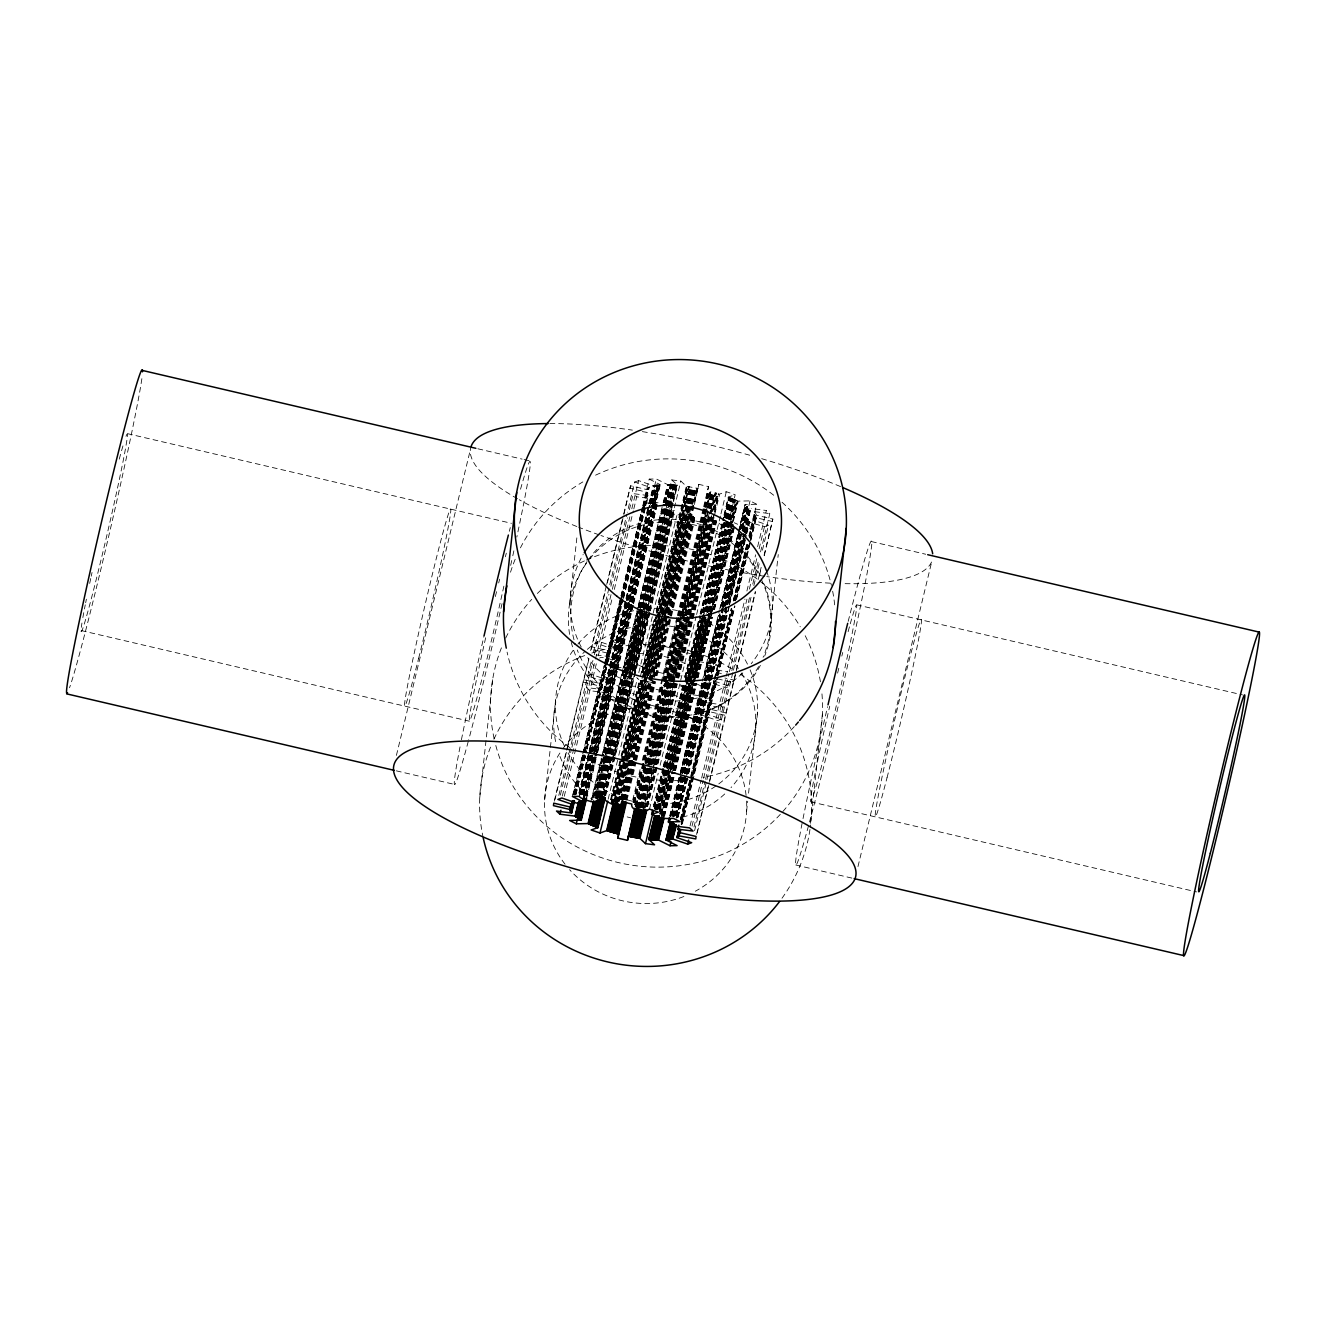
<?xml version="1.0" encoding="UTF-8"?>
<svg xmlns="http://www.w3.org/2000/svg" width="1326" height="1326" viewBox="0 0 1326 1326"><rect width="100%" height="100%" fill="white"/><g stroke="black" fill="none" stroke-linecap="round" stroke-linejoin="round"><path stroke-width="0.75" stroke-dasharray="5 3.75" d="M657.083 675.696L694.575 520.704C696.034 513.427 681.349 512.482 676.79 515.599L667.939 512.549L674.735 510.245L650.386 610.905M704.388 506.897L708.515 486.609L698.819 484.338L622.557 799.793M479.747 797.804L492.824 678.431M544.638 799.86L550.191 749.405M550.406 747.383L555.561 700.559M569.6 603.728L577.191 534.71M746.588 811.33L747.698 801.236M748.577 793.163L757.494 712.029M769.329 635.684L778.246 554.55M810.435 823.313L822.402 714.084M596.219 654.928L609.463 656.619L607.457 653.072L591.297 649.292L591.595 646.806L607.756 650.602L610.424 648.149L595.672 643.06L599.667 641.651L614.303 646.74L621.33 645.729L610.242 640.143L617.319 639.994C616.921 643.176 649.955 651.729 632.784 640.955L641.867 642.099C642.895 646.094 661.359 653.602 659.867 645.381L669.564 647.652C668.105 654.928 682.791 655.873 687.349 652.74L696.2 655.79C677.835 658.243 709.791 664.956 711.067 661.923L717.731 665.287L706.095 665.619L712.294 669.613L727.41 671.536M623.916 514.405L630.546 485.764L646.723 489.559L649.375 487.106L634.64 482.018L627.331 512.217M764.273 555.76L772.843 519.063L756.682 515.267L754.643 511.67L748.908 535.969M665.818 679.89L665.32 684.017L661.442 683.105M694.426 504.56L698.819 484.338M396.408 755.406L470.282 450.061M554.251 801.169L567.263 747.383M567.743 745.394L588.794 658.392M590.65 650.668L606.197 586.423M606.695 584.401L623.237 515.963M623.734 513.941L630.546 485.764M554.914 799.661L588.959 658.939M591.297 649.292L605.418 590.915M607.358 582.86L623.435 516.427M558.81 795.434L591.479 660.447M593.335 652.724L609.314 586.705M609.794 584.683L626.85 514.239M560.351 795.103L571.44 749.289M571.92 747.3L592.921 660.481M594.33 654.696L608.932 594.297M610.888 586.258L627.447 517.803M629.386 509.748L633.281 493.653L648.414 495.559L645.977 505.637M562.323 796.014L594.993 660.961M595.457 659.039L611.833 591.313M612.33 589.308L629.85 516.842M631.806 508.786L638.618 480.609L653.27 485.697L660.282 484.686L615.712 668.917M564.279 796.28L596.833 661.707M598.258 655.84L612.38 597.462M614.319 589.407L633.314 510.891M633.811 508.886L636.729 496.802L633.281 493.653M572.418 796.495L604.159 665.785M604.49 664.111L620.469 597.86M621.049 595.987L642.397 507.278M642.828 505.654L649.21 479.1L656.271 478.951L667.558 484.554L677.47 485.167L673.575 501.278M573.014 794.639L604.424 665.403M604.673 663.762L621.098 596.7M621.098 595.888L642.613 507.212M643.011 506.118L647.27 488.714M573.445 794.059L604.225 666.713M606.247 659.486L621.049 597.313M621.347 597.048L642.563 508.256M643.11 506.482L647.701 488.25M573.793 794.473L604.871 665.387M621.231 598.706L605.319 664.492L621.562 598.457M621.413 597.678L643.16 508.123M643.325 506.366L648.116 487.902M573.976 794.838L605.037 665.768M621.828 596.601L643.392 507.228M643.74 506.018L648.348 487.736M574.655 793.23L605.418 666M605.816 664.475L621.728 598.324M622.275 596.435L643.707 507.709M644.187 505.852L648.58 487.57M574.34 794.937L621.861 598.573M622.507 596.816L644.105 507.46M644.436 506.234L648.978 487.338M574.722 794.688L622.093 598.971M622.69 597.081L644.502 507.228M644.602 506.499L649.375 487.106M575.351 794.274L585.76 750.185M586.423 748.461L622.275 599.219M622.955 597.479L643.226 512.665M645.364 504.875L647.602 494.548L646.458 492.145L630.248 488.25M575.55 794.556L586.059 750.582M586.639 748.726L622.59 599.634M623.17 597.744L645.082 507.162M645.563 505.14L647.602 494.548M575.766 794.821L586.274 750.864M586.854 748.991L622.789 599.899M623.386 598.009L645.198 507.294M645.779 505.421L647.9 494.946M575.898 794.556L586.573 751.212M587.053 749.207L606.529 667.972M607.938 662.088L623.038 599.683M623.585 598.241L645.497 507.643M578.898 793.13L609.164 667.989M609.645 666.05L625.507 600.446M626.005 598.424L648.397 505.836M648.895 503.814L653.27 485.697M579.114 793.081L609.595 667.89M609.861 666.017L625.938 600.346M626.22 598.374L648.828 505.72M649.11 503.764L653.701 485.598M579.561 792.998L609.844 667.84M610.308 665.917L624.712 606.347M626.668 598.291L649.077 505.687M649.558 503.681L653.933 485.548M579.28 794.937L625.889 602.253M626.386 600.247L649.276 505.637M649.757 503.615L654.132 485.498M579.512 794.887L610.026 669.63M610.275 667.74L626.336 602.17M626.618 600.197L649.723 505.537M649.989 503.582L654.596 485.415M579.495 796.346L626.568 601.739M627.065 600.114L649.955 505.504M650.453 503.482L656.271 478.951M580.191 794.755L610.557 669.431M610.955 667.608L626.8 602.07M627.297 600.065L649.906 506.781M650.386 504.758L655.044 485.316M580.44 794.705L610.722 669.497M611.22 667.641L627.049 602.037M627.529 600.032L649.127 510.958M650.917 503.399L655.293 485.283M580.672 794.672L590.866 752.671M591.263 750.831L611.22 669.431M611.402 667.79L627.397 601.689M627.762 599.982L649.309 511.09M651.149 503.35L655.79 485.2M581.153 794.788L611.435 669.381M611.916 667.442L627.612 601.838M628.275 599.965L649.525 511.239M651.663 503.333L656.005 485.15M581.401 794.556L611.7 669.348M612.164 667.409L651.381 505.504M651.878 503.482L656.271 485.117M581.65 794.506L611.932 669.298M612.214 668.37L651.58 505.637M652.06 503.631L656.503 485.084M581.915 794.473L651.795 505.786M652.293 503.781L656.768 485.051M582.147 794.44L651.994 505.935M652.491 503.93L657.282 484.985M582.678 794.373L657.53 484.951M582.959 794.357L593.004 751.842M593.567 750.533L629.054 602.866M629.568 601.689L657.812 484.918M583.208 794.324L593.451 752.14M593.799 750.483L629.32 603.661M629.817 601.639L658.061 484.885M583.473 794.291L593.634 752.091M594.081 750.466L613.308 671.022M613.739 669.415L629.734 603.297M630.099 601.623L658.342 484.868M583.307 796.263L613.573 670.989M614.037 669.05L629.949 603.446L614.319 669.033M630.347 601.59L658.608 484.835M583.556 796.412L613.855 670.956M630.679 601.59L654.016 504.941M654.497 502.919L658.889 484.802M583.771 796.561L594.413 752.372M594.86 750.748L614.12 670.939M614.584 669L630.414 603.545M630.911 601.739L654.282 504.908M654.762 502.902L659.155 484.786M584.103 796.18L594.628 752.886M595.109 750.897L614.402 670.906M614.866 668.984L630.712 603.529M631.159 601.888L654.563 504.891M655.061 502.885L659.436 484.752M584.368 796.147L594.86 753.035M595.341 751.046L614.684 670.89M615.148 668.95L630.977 603.496M631.391 602.037L659.718 484.736M584.683 796.147L595.125 753.185M595.606 751.196L614.982 670.873M615.446 668.934L660.016 484.719M584.468 798.103L595.341 753.334M595.838 751.345L615.397 670.442M585.479 795.318L595.606 753.483M596.087 751.494L631.657 604.49M632.137 602.485L656.486 501.825L651.845 498.725L636.729 496.802M585.727 795.467L594.893 757.61M595.374 755.621L631.889 604.639M632.386 602.634L656.486 501.825M585.993 795.617L595.142 757.759M595.639 755.77L632.154 604.789M632.651 602.783L656.735 501.974M586.241 795.766L595.391 757.908M595.888 755.919L632.403 604.938M632.9 602.932L657 502.123M586.506 795.915L596.634 754.08M597.114 752.091L616.689 671.205M617.154 669.265L632.668 605.087M633.165 603.081L657.248 502.272M586.772 796.064L596.882 754.229M597.363 752.24L616.938 671.354M617.402 669.415L632.933 605.236M633.414 603.231L657.514 502.421M586.573 798.219L597.164 754.378M597.645 752.389L617.22 671.503M617.684 669.564L633.215 605.385M633.695 603.38L657.762 502.571M590.783 801.948L601.374 758.124M601.871 756.135L637.856 607.358M638.336 605.336L662.702 504.692M663.182 502.67L667.558 484.554M592.076 797.97L602.667 754.146M603.148 752.14L663.017 504.692M663.514 502.67L667.89 484.554M592.424 797.987L603.032 754.146M603.512 752.157L663.381 504.692M663.862 502.687L668.238 484.57M592.755 797.987L603.363 754.163M603.844 752.157L663.713 504.709M664.193 502.687L668.586 484.57M593.12 798.003L603.728 754.179M604.208 752.173L664.077 504.725M664.558 502.703L668.934 484.587M593.949 796.014L604.059 754.179M604.54 752.19L623.319 674.619M623.784 672.68L639.082 609.413M639.58 607.391L664.409 504.725M664.906 502.72L669.282 484.603M594.297 796.031L604.424 754.196M604.905 752.207L623.668 674.636M624.148 672.696L639.447 609.43M639.944 607.407L664.774 504.742M665.254 502.736L669.647 484.62M594.645 796.048L624.016 674.636M624.496 672.713L640.01 608.833M640.292 607.424L665.122 504.758M665.602 502.736L669.995 484.62M595.026 796.064L624.397 674.669M624.861 672.73L640.359 608.982M640.657 607.441L670.359 484.653M624.844 673.79L595.374 796.081L605.104 756.135M625.209 672.746L640.574 608.75M641.005 607.457L671.752 479.913L680.818 481.056L686.371 486.294L698.321 488.465M605.584 754.146L624.679 675.249M635.767 671.288L626.535 667.508L640.657 609.131M641.154 607.126L665.503 506.466M595.805 796.13L625.11 674.702M625.474 673.459L641.005 609.28M641.37 607.474L671.072 484.686M596.12 796.28L625.458 674.719M625.806 673.608L641.32 609.43M641.718 607.49L671.437 484.703M596.468 796.147L641.602 609.529L596.468 796.429M671.801 484.719L642.099 607.523L666.497 506.913M596.799 796.578L641.966 609.546M642.48 607.722L672.166 484.736M597.197 796.18L626.568 674.785M626.817 674.056L642.348 609.579M642.828 607.872L672.531 484.769M597.562 796.213L625.988 678.663L630.563 679.045L627.712 676.409L609.115 753.483M628.325 669.017L642.712 609.595M643.193 607.59L672.895 484.786M597.96 794.871L626.684 676.127M627.148 674.205L642.679 610.026M643.16 608.021L667.177 507.212M597.943 796.246L627.049 676.277M627.513 674.337L643.093 609.629M643.524 608.153L673.293 484.819M598.308 796.263L627.364 676.426M629.071 669.066L673.641 484.835M598.689 796.296L627.115 678.746M629.452 669.1L643.839 609.678M644.32 607.673L674.022 484.868M599.004 795.318L608.634 755.472M629.601 668.851L668.553 507.792L667.508 507.361M599.054 796.313L628.507 675.531M629.949 669.58L644.204 609.711M644.569 609.181L674.404 484.902M599.435 796.346L628.425 676.857M628.806 674.951L644.419 610.756M644.9 608.75L674.785 484.935M599.816 796.379L628.259 678.829M643.508 615.811L629.187 674.967L644.768 610.905M645.447 607.756L675.149 484.951M600.048 795.749L609.678 755.903M610.159 753.914L628.773 677.006M645.248 608.899L669.597 508.239L668.553 507.792M600.197 796.412L629.137 677.155M629.601 675.216L645.116 611.054M645.613 609.032L675.547 485.001M600.579 796.445L645.48 611.203M645.961 609.181L675.928 485.018M600.976 796.495L645.845 611.336M646.326 609.33L676.31 485.067M601.358 796.512L611.12 756.483M611.468 754.676L676.691 485.101M601.739 796.561L611.385 756.715L601.838 796.478M611.866 754.726L630.181 679.011M631.11 675.149L672.696 503.25M673.194 501.245L677.089 485.134M611.966 754.643L646.558 611.634M647.055 609.612L671.404 508.969L669.597 508.239M602.137 796.595L611.767 756.748M612.314 754.792L673.094 503.283M603.048 794.771L612.214 756.914M612.695 754.925L631.292 678.017M631.773 676.094L671.404 508.969M603.413 794.92L612.579 757.063M613.06 755.074L631.657 678.166M633.53 670.442L672.133 509.25M603.794 795.053L611.982 761.19M612.463 759.201L632.038 678.315M633.911 670.575L672.497 509.399M604.159 795.202L612.347 761.339M612.827 759.35L632.403 678.448M634.276 670.724L672.862 509.532M604.54 795.351L613.706 757.494M614.187 755.505L632.784 678.597M634.657 670.873L673.227 509.681M604.523 796.462L633.43 676.923M633.911 674.934L649.16 611.899M649.657 609.894L680.818 481.056M604.905 795.484L614.071 757.643M614.551 755.638L633.148 678.73M635.021 671.006L649.143 612.629M649.624 610.623L673.625 509.814M605.286 795.633L614.452 757.776M614.933 755.787L633.53 678.879M633.994 676.94L649.525 612.778M650.005 610.756L673.973 509.963M605.667 795.766L649.906 612.91M608.186 799.13L618.314 757.295M618.794 755.306L637.358 678.58M638.8 672.614L676.79 515.599M610.557 799.711L620.667 757.859M621.148 755.87L639.463 680.172L636.695 677.553M640.408 676.31L654.232 619.159M656.171 611.104L686.371 486.294M610.971 799.777L621.098 757.942M621.579 755.936L639.894 680.238L651.414 682.343M641.767 672.514L654.646 619.225M656.602 611.17L686.802 486.36M611.385 799.827L640.309 680.304M642.182 672.564L687.216 486.41M610.838 803.887L640.723 680.371M642.596 672.647L687.63 486.493M611.269 803.954L641.138 680.437M643.011 672.696L688.045 486.543M611.684 804.02L641.569 680.503M642.033 678.564L688.476 486.625M612.098 804.086L688.89 486.692M612.529 804.169L689.321 486.758M612.943 804.219L685.36 504.941M685.84 502.935L689.735 486.824M613.872 800.755L623.999 758.92M624.48 756.931L643.077 680.072M683.437 513.245L644.469 674.288L645.298 674.536L684.249 513.494M613.374 804.302L685.774 505.024M686.271 503.002L690.166 486.907M614.767 800.39L624.877 758.555M625.375 756.549L686.205 505.09M686.686 503.084L690.581 486.974M614.7 801.003L624.828 759.168M625.308 757.179L643.889 680.337M614.717 802.462L625.308 758.621M625.723 757.312L686.636 505.173M687.117 503.151L691.012 487.056M615.131 802.528L625.739 758.704M626.22 756.698L687.05 505.239M687.548 503.234L691.443 487.123M615.529 801.269L625.64 759.433M626.137 757.444L645.182 678.663M646.127 674.801L660.729 614.402M661.226 612.397L685.078 513.759M615.562 802.611L660.696 616.043M661.193 614.021L687.481 505.322M687.979 503.3L691.874 487.206M615.993 802.678L661.127 616.109M661.608 614.104L687.912 505.388M688.393 503.383L692.288 487.272M616.424 802.76L627.016 758.936M627.513 756.947L661.558 616.192M662.039 614.187L688.343 505.471M688.824 503.466L692.719 487.355M616.772 801.65L646.442 679.028M647.37 675.166L660.53 620.817M662.47 612.761L686.338 514.123M616.839 802.843L627.447 759.002M627.795 757.942L646.392 681.1M646.707 679.376L662.403 614.916M662.47 614.253L688.758 505.554M689.255 503.532L693.15 487.438M617.27 802.926L626.436 765.069M628.358 757.096L646.674 681.398M648.547 673.674L662.403 616.358M662.901 614.336L689.188 505.637M689.686 503.615L693.581 487.52M617.618 801.899L627.728 760.063M628.209 758.058L646.806 681.216M648.215 675.431L687.166 514.372M617.701 802.992L647.221 681.349M648.629 675.547L689.619 505.72M690.117 503.698L694.012 487.587M618.612 801.086L647.652 681.465M649.409 673.84L690.05 505.803M690.548 503.781L694.443 487.686M619.043 801.169L648.066 681.597M649.839 673.906L690.481 505.869M690.979 503.863L694.874 487.753M619.474 801.269L648.48 681.713M648.862 679.79L690.912 505.968M691.41 503.946L695.305 487.852M620.386 799.346L648.828 681.813L630.314 758.687M649.292 679.873L664.558 616.772M665.055 614.75L691.343 506.051M691.84 504.029L695.736 487.935M620.684 798.534L629.833 760.676M690.117 515.234L651.149 676.277L650.304 676.045L689.271 515.002M620.817 799.445L649.259 681.895M649.723 679.973L691.774 506.134M692.271 504.129L696.167 488.018M621.248 799.528L649.69 681.978L631.159 758.92M650.154 680.056L692.205 506.217M692.702 504.212L696.598 488.101M621.529 798.766L630.679 760.909M621.679 799.611L650.121 682.078M650.585 680.139L697.028 488.2M622.109 799.694L697.459 488.283M622.806 799.114L651.497 680.503M652.442 676.641L667.044 616.242M667.525 614.236L691.393 515.582M622.988 799.876L693.946 506.582M623.651 799.346L632.817 761.505M633.298 759.5L652.359 680.735M653.287 676.873L667.906 616.474M668.387 614.468L692.255 515.814M624.082 799.462L633.231 761.621M633.729 759.632L652.773 680.851M653.718 676.989L668.321 616.59M668.818 614.584L692.669 515.947M624.513 799.578L633.679 761.721M634.159 759.732L653.204 680.951M654.149 677.089L668.752 616.706M669.249 614.684L693.1 516.046M624.944 799.694L634.093 761.853M634.574 759.848L653.635 681.083M654.563 677.221L669.182 616.822M669.663 614.816L693.531 516.162M625.375 799.81L634.524 761.953M635.005 759.964L654.066 681.183M655.492 675.315L693.962 516.278M625.806 799.926L634.955 762.069M635.436 760.08L654.497 681.299M655.922 675.431L694.393 516.394M626.237 800.026L635.386 762.185M635.867 760.196L654.928 681.415M656.353 675.531L694.824 516.51M626.949 800.241L636.115 762.384M636.596 760.395L655.624 681.746M632.701 800.009L640.408 768.135M642.331 760.179L661.144 682.476M676.873 617.452L661.624 680.487C660.166 687.763 674.851 688.708 679.409 685.575L688.26 688.625C669.895 691.078 701.852 697.791 703.128 694.758L709.775 698.122L698.139 698.454L704.355 702.448L719.471 704.371L722.919 707.537L707.752 705.548L709.775 709.145L725.935 712.94L725.654 715.41L709.443 711.681L706.824 714.084L721.559 719.156L717.581 720.582L702.929 715.476L695.918 716.488L706.99 722.09L699.929 722.222C700.327 719.04 667.276 710.504 684.448 721.278L675.382 720.117C674.337 716.123 655.873 708.631 657.381 716.852L647.668 714.581C649.127 707.305 634.458 706.36 629.883 709.476L621.032 706.426C639.397 703.973 607.441 697.261 606.164 700.294L599.518 696.929L611.153 696.614L604.954 692.603L589.821 690.68L586.39 687.531L601.507 689.454L599.551 686.023L583.357 682.128L583.639 679.641L599.816 683.437L602.468 680.984L587.733 675.895L591.711 674.486L606.363 679.575L613.374 678.564L602.302 672.978L609.363 672.829L620.667 678.431L625.988 678.663M677.354 615.446L703.161 508.753M703.658 506.731L708.515 486.609M632.933 802.213L641.138 768.351M643.06 760.378L677.603 617.618M678.083 615.612L703.891 508.919M633.364 802.329L661.807 684.78M662.735 680.918L678.034 617.734M678.514 615.712L704.321 509.018M704.819 507.013L708.283 490.802M633.795 802.445L662.238 684.896M663.166 681.034L678.464 617.85M678.945 615.828L704.752 509.134M705.25 507.129L708.714 490.902M634.226 802.545L662.668 685.012M663.597 681.15L678.895 617.949M679.376 615.944L705.183 509.25M705.681 507.228L709.145 491.018M634.657 802.678L663.083 685.128M664.028 681.266L679.31 618.082M679.807 616.06L705.614 509.366M706.095 507.361L709.576 491.134M634.607 804.766L663.53 685.244M664.459 681.382L679.741 618.181M680.238 616.176L709.99 491.25M635.038 804.899L663.945 685.36M664.89 681.498L680.172 618.297M680.652 616.292L710.421 491.366M635.22 806.357L664.89 683.752M665.32 681.614L710.852 491.482M635.684 806.49L645.779 764.605M646.011 763.295L711.283 491.598M636.314 805.247L645.944 765.4M646.442 763.395L665.238 685.708M666.166 681.846L707.752 509.946M708.233 507.924L711.714 491.714M636.082 806.539L646.21 764.704M646.69 762.699L666.216 681.995M667.177 678.05L681.779 617.667M682.26 615.645L705.647 519.03L716.72 521.002L722.289 526.24L731.355 527.4M636.248 807.352L646.64 764.787M647.121 762.798L708.167 510.062M708.664 508.057L712.128 491.83M636.679 807.468L647.071 764.87M647.552 762.881L708.598 510.178M709.095 508.173L712.559 491.946M637.093 807.6L647.502 764.953M647.983 762.964L707.554 516.344M709.509 508.289L712.99 492.062M637.524 807.716L707.985 516.46M709.94 508.405L713.405 492.195M637.955 807.832L648.066 765.997M648.547 764.008L709.874 510.543M710.355 508.538L713.836 492.311M638.237 806.97L648.364 765.135M648.845 763.146L668.37 682.426M669.332 678.481L682.973 622.126M684.912 614.071L707.802 519.46M638.37 807.948L684.481 617.352M684.962 615.347L710.288 510.659M710.786 508.654L714.25 492.427M638.784 808.081L684.896 617.485M685.393 615.463L710.719 510.792M711.2 508.77L714.681 492.543M639.099 807.136L649.226 765.301M649.707 763.312L669.232 682.592M670.194 678.647L683.818 622.292M685.774 614.236L708.664 519.626M639.53 807.219L669.663 682.675M670.011 680.884L685.327 617.601M685.807 615.595L715.095 492.675M639.961 807.302L670.094 682.757M670.426 681L685.741 617.734M686.222 615.712L715.51 492.791M640.524 806.457L670.392 683.056M670.857 681.133L686.155 617.85M686.653 615.844L715.941 492.924M640.392 807.385L650.519 765.55M651 763.544L670.525 682.84M671.486 678.895L685.111 622.54M687.067 614.485L709.957 519.875M640.823 807.451L670.956 682.907M671.271 681.249L687.001 616.573M687.481 614.551L711.896 513.311M712.377 511.289L716.355 493.04M641.37 806.705L671.221 683.304M671.685 681.382L687.481 616.093M687.962 614.071L712.311 513.427M712.808 511.405L716.769 493.173M641.254 807.534L651.381 765.699M651.862 763.71L671.387 683.006M672.829 677.039L687.432 616.656M687.912 614.634L710.802 520.024M641.685 807.617L671.801 683.072M672.1 681.514L687.896 616.225M688.343 614.717L711.764 517.588M713.703 509.532L717.184 493.289M642.198 806.954L652.326 765.119M652.806 763.13L672.05 683.57M672.514 681.63L688.31 616.341M688.791 614.336L712.178 517.704M714.117 509.648L717.598 493.421M642.099 807.7L652.226 765.848M652.707 763.859L672.232 683.155M673.674 677.188L688.293 616.805M688.774 614.783L711.664 520.173M642.53 807.766L652.724 765.251M653.138 763.942L672.663 683.221M672.928 681.763L688.724 616.474M689.205 614.866L712.592 517.836M714.532 509.781L718.012 493.554M642.961 807.849L653.138 765.384M653.569 764.008L673.094 683.304M673.343 681.895L713.968 513.941M714.465 511.919L718.427 493.67M642.944 809.341L653.552 765.516M653.983 764.074L714.382 514.074M714.863 512.051L718.841 493.802M642.878 811.462L719.67 494.068L726.317 491.697L735.168 494.747L729.333 519.477M644.221 808.048L654.348 766.213M654.829 764.224L674.354 683.503M675.796 677.553L713.786 520.538M644.651 808.131L654.779 766.295M655.259 764.29L674.785 683.586M676.227 677.636L714.217 520.621M645.066 808.197L655.193 766.362M655.674 764.356L675.199 683.652M676.641 677.702L714.631 520.67M645.977 806.274L655.624 766.428M656.105 764.439L675.63 683.719M677.072 677.768L715.045 520.753M646.392 806.341L656.038 766.494M656.519 764.505L676.045 683.785M677.487 677.835L715.476 520.82M646.823 806.407L676.459 683.851M677.901 677.901L715.891 520.886M647.237 806.473L676.873 683.918M678.315 677.967L716.305 520.936M647.652 806.539L677.304 683.984M678.746 678.034L716.72 521.002M649.525 809.092L658.21 773.24M660.133 765.268L696.117 616.507M696.614 614.502L720.466 515.864M720.963 513.842L726.317 491.697M653.503 806.473L662.668 768.632M663.149 766.627L682.857 685.128M684.73 677.404L699.631 615.828M700.128 613.805L723.499 517.19M723.979 515.168L728.372 497.051L735.168 494.747M653.884 806.622L663.033 768.765M663.514 766.776L683.238 685.277M685.111 677.553L700.012 615.96M700.493 613.955L723.863 517.322M724.361 515.317L728.372 497.051M654.166 807.783L683.619 685.426M685.492 677.685L700.393 616.109M700.874 614.087L723.764 519.477M724.245 517.471L728.736 497.2M654.63 806.904L663.779 769.047M664.26 767.058L684.448 683.636M684.912 681.697L700.758 616.242M701.239 614.236L724.129 519.626M724.609 517.604L729.118 497.333M654.53 809.042L664.16 769.196M664.658 767.207L684.829 683.768M685.31 681.846L700.161 620.419M702.117 612.363L724.51 519.759M725.007 517.753L729.482 497.482M654.895 809.192L664.541 769.345M665.022 767.34L685.194 683.918M685.675 681.978L700.526 620.551M702.482 612.513L724.874 519.908M725.372 517.886L729.864 497.615M655.276 809.324L685.575 684.05M686.039 682.128L702.366 614.667M702.846 612.645L725.256 520.041M725.736 518.035L730.228 497.764M655.624 809.473L685.94 684.199M686.404 682.277L702.73 614.8M703.211 612.794L725.62 520.19M726.101 518.184L730.609 497.896M656.005 809.606L665.652 769.76L656.072 809.639M703.095 614.949L666.133 767.771L686.669 683.172L696.581 683.785L707.869 689.387L714.929 689.255L703.857 683.652L710.869 682.641L725.521 687.746L729.499 686.321L714.764 681.249L681.199 820.313M703.592 612.943L725.985 520.339M726.482 518.317L730.974 498.046M688.128 677.138L703.228 614.734M703.708 612.711L725.637 522.129M656.37 809.755L666.1 769.842M666.481 767.92L703.609 614.767M703.94 613.076L726.35 520.488M726.83 518.466L731.339 498.195M656.851 809.722L666.497 769.876M666.845 768.069L704.305 613.225M704.802 611.203L726.714 520.621M727.195 518.615L731.703 498.344M657.563 808.048L666.713 770.207M667.193 768.218L687.846 682.84M688.31 680.918L704.653 613.374M705.15 611.352L727.062 520.77M727.543 518.764L732.068 498.477M657.232 809.755L666.862 769.909M667.343 767.903L687.829 683.271M689.288 677.238L703.41 618.861M705.349 610.805L726.781 522.229M657.63 809.788L667.26 769.942M667.575 768.351L688.227 682.989M688.691 681.067L705.034 613.507M705.515 611.501L727.427 520.919M727.924 518.897L732.416 498.626M658.276 808.346L667.442 770.489M667.923 768.5L688.575 683.139M689.039 681.199L705.382 613.656M705.863 611.651L727.792 521.052M728.272 519.046L732.797 498.775M657.994 809.821L667.641 769.975M668.122 767.986L688.592 683.354M690.05 677.304L704.189 618.927M706.128 610.888L727.56 522.311M658.641 808.495L688.94 683.288M689.404 681.349L705.747 613.805M706.228 611.8L728.14 521.201M728.637 519.195L733.145 498.924M658.989 808.645L689.354 683.42M689.752 681.498L706.095 613.955M706.576 611.932L728.488 521.35M728.985 519.344L733.51 499.057M659.354 808.777L668.503 770.307M668.984 768.931L689.653 682.824M690.1 681.647L706.426 613.524M706.94 612.082L728.836 520.919M659.635 807.932L689.735 683.454M691.211 677.404L705.333 619.027M707.272 610.971L728.703 522.411M659.519 809.937L690.117 683.47M690.448 681.796L706.791 614.236M707.272 612.231L729.068 522.427M729.681 519.626L733.842 499.206M659.569 811.064L707.139 614.386M707.636 612.38L729.449 522.461M730.029 519.775L734.554 499.504M659.884 811.214L707.471 614.535M707.951 612.529L728.405 527.98M730.361 519.925L734.902 499.653M659.784 811.993L669.895 770.141M670.376 768.152L690.863 683.52M692.321 677.487L706.443 619.109M708.382 611.054L729.814 522.477M659.685 814.015L706.857 618.712M708.78 611.087L730.228 522.079M730.725 520.074L735.234 499.803M660.05 814.031L707.189 618.861M709.145 611.104L730.56 522.229M731.057 520.223L735.582 499.935M660.447 813.65L670.575 771.815M671.055 769.826L708.996 612.96L693.432 677.569M709.476 610.955L735.93 500.084M660.414 814.065L669.58 776.207M671.503 768.235L691.973 683.603M709.509 611.137L730.941 522.56M660.779 814.081L670.89 771.964M671.37 769.975L709.327 613.109M709.874 611.153L736.261 500.233M661.144 814.098L670.276 776.091M672.232 768.284L709.758 613.192M710.156 611.253L736.593 500.383M661.442 814.098L670.591 776.24L661.508 814.114M693.166 682.973L672.531 768.268L693.067 683.669M693.631 681.034L709.99 613.408M710.471 611.402L736.941 500.532M694.526 677.619L710.106 613.209M710.603 611.187L732.018 522.626M661.293 816.236L672.398 771.086M672.879 769.08L731.902 524.648M732.25 522.974L737.256 500.681M661.608 816.385L672.332 772.312M672.812 770.323L693.813 683.271M694.277 681.332L732.25 524.665M733.046 521.101L737.604 500.83M662.105 816.17L672.713 772.329M673.028 770.704L694.144 683.42M694.625 681.481L732.615 524.682M733.377 521.251L738.25 501.129L750.035 500.88L756.682 504.245L749.14 536.234M662.453 816.17L673.061 772.345M673.542 770.356L694.492 683.735M695.951 677.685L711.548 613.275M712.029 611.253L732.963 524.698M662.818 816.186L673.426 772.362M673.906 770.373L694.857 683.752M696.316 677.702L711.896 613.292M712.394 611.269L733.328 524.715M663.166 816.203L673.757 772.378M674.238 770.373L695.205 683.752M696.664 677.719L711.266 617.319M713.222 609.28L733.676 524.731M663.514 816.219L674.122 772.395M674.602 770.389L695.553 683.768M697.012 677.735L711.631 617.336M713.57 609.28L733.543 526.754M663.862 816.219L674.453 772.395M674.934 770.406L695.901 683.785M697.36 677.735L711.963 617.352M713.918 609.297L733.891 526.754M664.21 816.236L674.818 772.412M675.299 770.423L696.249 683.785M697.708 677.752L712.327 617.352M714.266 609.314L734.239 526.77M664.541 816.236L675.133 772.412M675.614 770.423L696.581 683.785M698.04 677.752L712.642 617.352M714.598 609.314L734.554 526.77M669.713 815.987L679.824 774.152M680.304 772.163L701.885 683.006M702.349 681.067L719.239 611.269M719.72 609.247L745.046 504.576L756.682 504.245M669.995 816.136L680.122 774.301M680.603 772.312L702.167 683.155M704.04 675.431L718.543 615.446M720.499 607.391L745.046 504.576M670.243 816.302L702.415 683.304M704.288 675.58L718.808 615.595M720.747 607.54L745.328 504.725M670.525 816.451L702.697 683.454M704.554 675.73L719.073 615.745M721.51 605.684L745.593 504.875M671.254 814.595L702.946 683.603M704.802 675.879L719.803 613.872M721.758 605.833L745.858 505.024M671.52 814.744L703.211 683.752M705.067 676.028L720.068 614.021M722.024 605.982L740.041 531.494M740.521 529.472L746.107 505.173M671.752 814.893L703.907 681.962M704.388 680.039L720.316 614.17M722.256 606.131L740.289 531.643M740.77 529.621L746.372 505.322M671.818 816.103L704.172 682.111M704.636 680.188L722.04 608.286M722.355 607.159L740.869 530.665M741.35 528.643L746.621 505.471M672.083 816.07L704.404 682.26M704.868 680.337L722.256 608.435M722.637 607.126L741.135 530.632M741.632 528.626L746.87 505.62M672.381 816.054L682.509 774.218M682.989 772.229L704.67 682.409M705.134 680.487L722.521 608.584M722.935 607.109L741.433 530.615M741.93 528.61L747.102 505.77M672.663 816.037L682.774 774.202M683.255 772.196L704.902 682.558M705.366 680.636L722.753 608.733M723.2 607.093L741.715 530.599M742.195 528.577L747.367 505.919M672.945 816.004L683.072 774.169M683.553 772.18L705.15 682.708M705.614 680.785L723.001 608.883M723.499 607.076L741.996 530.367M742.494 528.56L747.599 506.068M673.21 815.987L683.338 774.152M683.818 772.146L705.366 682.857M705.83 680.934L723.234 609.032M723.764 607.043L740.753 536.566M742.759 528.527L747.847 506.217M673.492 815.954L683.57 774.102M684.1 772.13L705.614 683.006M706.078 681.083L723.565 609.032M723.963 607.175L742.063 532.538M742.461 530.665L748.063 506.366M673.724 816.286L683.885 774.086M684.332 772.461L706.41 681.249M706.874 679.31L722.852 613.026M724.709 605.568L740.869 538.538M742.726 531.08L750.035 500.88M673.906 816.236L723.118 612.993M724.908 605.452L741.151 538.522M742.925 530.964L748.312 506.515M674.105 816.385L723.366 612.96M725.107 605.601L741.383 538.472M743.124 531.113L748.759 506.814M674.569 815.838L723.648 612.943M725.339 605.75L741.682 538.455M743.372 531.262L748.958 506.963M674.818 815.805L723.913 612.91M725.554 605.899L741.93 538.422M743.869 530.367L749.207 507.112M675.083 815.772L725.637 606.844M726.118 604.822L743.505 533.715M744.002 531.709L749.422 507.261M675.332 815.739L726.134 606.761M726.366 604.789L743.737 533.864M744.168 532.29L749.638 507.41M675.829 815.672L685.525 775.428M685.956 773.837L726.383 606.728M726.863 604.706L743.919 534.013M744.4 532.24L750.068 507.692M676.094 815.639L685.724 775.577M686.205 773.804L726.598 606.628M744.135 534.163L727.129 604.673L744.4 534.179M744.665 532.207L750.251 507.841M676.31 815.589L685.907 775.727M686.437 773.754L726.863 606.645M744.798 532.29L750.466 507.991M676.194 817.86L686.222 775.71M686.802 774.019L726.151 610.64M728.156 603.048L744.648 534.146M745.212 532.588L750.649 508.14M676.393 818.009L726.416 611.236M728.355 603.181L745.129 534.063M745.411 532.737L750.864 508.289M676.79 817.86L686.918 775.577M687.398 774.036L726.863 610.888M728.803 602.833L745.345 534.013M745.858 532.372L748.278 521.93L764.472 526.704L768.467 525.278L761.638 553.456M677.022 817.38L687.15 775.544M687.63 773.539L726.598 612.479M729.035 602.418L744.135 540.014M746.074 531.958L748.51 521.897M677.238 817.33L687.597 775.445M687.846 773.489L727.046 612.38M745.56 535.886L729.002 604.341L745.759 535.837M745.809 533.914L748.958 521.798M677.685 817.23L687.796 775.395M688.277 773.406L727.245 612.33M746.24 533.814L749.157 521.748M677.918 817.181L688.045 775.345M688.525 773.356L728.952 606.247M729.433 604.242L745.991 535.787M746.488 533.781L749.405 521.698M678.116 817.131L688.459 775.246M688.724 773.307L729.383 606.148M729.648 604.192L746.422 535.687M746.687 533.732L749.836 521.599M680.387 819.253L690.398 777.285M690.979 775.412L713.819 680.453M714.399 678.647L731.272 608.303M733.328 600.38L746.853 543.892M680.387 819.65L714.051 680.719M714.615 678.929L731.504 608.568M733.311 600.877L747.085 544.157M680.818 819.783L714.266 680.984M714.83 679.194L731.72 608.849M733.759 600.927L747.317 544.422M749.356 536.5L755.107 512.217M681 820.048L714.482 681.249M714.946 679.326L731.935 609.115M734.438 599.17L747.516 544.688M749.538 536.765L755.372 512.615M716.222 675.199L732.615 607.358M734.239 600.728L747.881 544.356M749.737 537.03L755.505 512.748M681.067 821.507L715.311 680.934M716.504 675.05L732.781 607.623M734.521 600.562L747.881 545.218M749.886 538.008L755.671 513.013M681.1 823.181L692.139 777.003M692.537 775.445L715.626 680.371M716.885 674.818L733.013 608.021M734.902 600.33L748.113 545.616M750.002 537.925L755.903 513.411M681.398 823.479L692.537 777.102M692.968 775.66L715.891 680.52M717.3 675.083L733.427 608.054M735.317 600.612L748.527 545.649M750.284 537.942L756.185 513.908M681.183 824.755L716.239 680.271M717.449 675.464L733.858 607.706M735.466 600.976L749.008 544.356M750.599 537.511L756.301 514.173M681.498 824.49L717.151 677.884M717.515 675.58L734.223 607.341M736.096 599.335L750.135 540.71M750.731 539.069L756.466 514.538M681.829 824.706L717.2 678M717.83 675.614L734.737 605.733M736.278 599.203L750.4 540.826M750.615 540.544L756.649 515.151M682.409 823.695L717.847 677.172M718.211 675.133L734.919 606.38M736.709 598.639L750.516 541.969M750.831 540.262L756.35 517.803L772.544 521.532M690.067 825.899L701.156 780.069M701.636 778.08L744.947 599.07M746.903 591.015L755.654 554.782M757.61 546.726L766.378 510.493L751.245 508.571M692.023 826.164L703.111 780.351M703.592 778.345L728.935 673.658M729.416 671.636L746.952 599.17M749.389 589.109L757.179 556.887M759.118 548.848L764.472 526.704M693.995 827.059L705.084 781.246M705.565 779.257L729.913 678.564M731.836 670.674L750.334 594.181M752.77 584.103L758.621 559.953M760.56 551.898L769.809 513.643L766.378 510.493M694.575 830.722L732.913 672.232M733.394 670.21L751.411 595.739M753.848 585.661L759.699 561.511M696.548 834.468L709.078 782.671M709.559 780.666L735.831 672.05M736.328 670.044L755.306 591.529M758.24 579.445L761.157 567.379M764.074 555.296L772.843 519.063M697.211 832.96L736.029 672.514M736.51 670.508L755.505 591.993M759.4 575.882L761.356 567.843M857.972 866.591L931.847 561.246A237.503 59.057 13.6 0 1 843.866 583.639M756.35 517.803L753.715 520.206L768.467 525.278M756.317 517.919L755.389 519.046M634.64 482.018L638.618 480.609M748.278 521.93L742.825 522.61L753.897 528.212L746.82 528.345L734.156 522.709M646.408 503.051L658.061 502.72M609.396 664.044C633.496 667.575 602.418 654.348 599.65 658.094M616.076 667.426L626.535 667.508M754.643 511.67L769.809 513.643M721.377 673.459L715.692 672.73L717.034 674.586M705.647 519.03L704.786 518.847L704.272 522.974L694.575 520.704M717.399 678.846L733.593 682.575L733.891 680.105L724.908 678M477.874 448.785L522.096 459.111M524.101 459.575L530.135 460.984M871.397 541.555L925.681 554.235M127.429 433.635L511.471 523.322M856.596 604.789L1242.561 694.923M81.367 630.596L469.338 721.195M810.667 801.782L1196.632 891.917M396.308 770.837L454.603 784.445M795.865 865.016L852.154 878.16M649.21 479.1L660.282 484.686M671.752 479.913L677.47 485.167M686.669 683.172L692.387 688.443L683.321 687.282L680.536 684.664M850.281 623.767A101.141 3.133 -76.9 0 1 846.154 662.171A101.141 3.133 -76.9 0 1 811.993 799.18A101.141 3.133 -76.9 0 1 829.728 706.211M837.618 673.111A101.141 3.133 -76.9 0 1 839.043 667.293M841.828 656.072A101.141 3.133 -76.9 0 1 842.723 652.491M848.126 631.673A101.141 3.133 -76.9 0 1 849.767 625.623M848.192 621.38A166.082 5.138 -76.9 0 1 866.342 577.274A166.082 5.138 -76.9 0 1 809.523 822.004M808.479 825.866A166.082 5.138 -76.9 0 1 802.28 822.352M803.026 818.606A166.082 5.138 -76.9 0 1 827.557 706.725M503.88 586.142A101.141 3.133 -76.9 0 1 470.962 717.963A101.141 3.133 -76.9 0 1 486.078 635.983M495.36 596.551A101.141 3.133 -76.9 0 1 496.802 590.634M498.692 582.959A101.141 3.133 -76.9 0 1 499.62 579.213M505.372 556.754A101.141 3.133 -76.9 0 1 506.317 553.157M126.003 436.304A101.141 3.133 -76.9 0 1 105.765 540.03A101.141 3.133 -76.9 0 1 81.947 623.038M82.858 617.585A101.141 3.133 -76.9 0 1 85.262 604.838M85.676 602.717A101.141 3.133 -76.9 0 1 86.389 599.186M89.687 583.423A101.141 3.133 -76.9 0 1 90.831 578.053M91.229 576.213A101.141 3.133 -76.9 0 1 92.041 572.484M119.257 459.144A101.141 3.133 -76.9 0 1 123.219 444.989M520.521 489.228A166.082 5.138 -76.9 0 1 516.825 537.063M513.858 550.854A166.082 5.138 -76.9 0 1 512.168 558.644M511.753 560.5A166.082 5.138 -76.9 0 1 510.493 566.185M502.057 603.628A166.082 5.138 -76.9 0 1 468.724 739.693M468.26 741.433A166.082 5.138 -76.9 0 1 460.636 743.72M461.415 739.792A166.082 5.138 -76.9 0 1 484.073 635.734M509.333 531.295A166.082 5.138 -76.9 0 1 510.278 527.599M141.865 378.672A166.082 5.138 -76.9 0 1 108.798 535.853A166.082 5.138 -76.9 0 1 69.532 687.763M750.102 669.845A101.141 97.909 6.3 0 1 700.194 794.937A101.141 97.909 6.3 0 1 568.042 753.069M564.627 746.521A101.141 97.909 6.3 0 1 575.318 647.403M577.904 644.171A101.141 97.909 6.3 0 1 635.568 610.325M646.326 608.767A101.141 97.909 6.3 0 1 692.686 615.065M701.006 618.629A101.141 97.909 6.3 0 1 747.516 664.21M741.383 672.995A101.141 97.909 6.3 0 1 731.007 787.644M724.742 793.959A101.141 97.909 6.3 0 1 680.951 817.612M630.679 817.827A101.141 97.909 6.3 0 1 627.165 816.899M594.744 801.302A101.141 97.909 6.3 0 1 558.909 753.5M555.611 741.599A101.141 97.909 6.3 0 1 584.667 651.729M587.335 649.359A101.141 97.909 6.3 0 1 739.46 670.011M746.588 801.07A101.141 97.909 6.3 0 1 695.321 891.221M683.901 896.509A101.141 97.909 6.3 0 1 569.633 869.69M565.042 864.204A101.141 97.909 6.3 0 1 561.942 750.035M563.152 748.345A101.141 97.909 6.3 0 1 672.73 711.399A101.141 97.909 6.3 0 1 746.439 799.014M821.954 693.879A166.082 160.778 6.3 0 1 683.951 865.116A166.082 160.778 6.3 0 1 495.576 744.615M494.15 738.715A166.082 160.778 6.3 0 1 502.388 645.48M505.687 638.088A166.082 160.778 6.3 0 1 531.709 599.385M537.361 593.484A166.082 160.778 6.3 0 1 584.501 560.881M586.39 560.036A166.082 160.778 6.3 0 1 757.942 579.628M759.583 580.887A166.082 160.778 6.3 0 1 800.258 626.784M805.197 635.718A166.082 160.778 6.3 0 1 820.429 681.829M809.971 829.463A166.082 160.778 6.3 0 1 781.992 898.249M483.244 837.999A166.082 160.778 6.3 0 1 491.482 744.781M493.918 739.212A166.082 160.778 6.3 0 1 584.716 655.541M591.827 653.055A166.082 160.778 6.3 0 1 733.974 670.011M740.289 674.105A166.082 160.778 6.3 0 1 810.252 827.457M830.291 583.158A237.503 59.057 13.6 0 1 766.76 576.595M764.77 576.296A237.503 59.057 13.6 0 1 600.927 535.505M599.07 534.842A237.503 59.057 13.6 0 1 578.733 527.267M576.843 526.521A237.503 59.057 13.6 0 1 519.262 499.753M517.488 498.758A237.503 59.057 13.6 0 1 471.26 446.05M549.892 423.558A237.503 59.057 13.6 0 1 632.369 430.121M642.348 431.63A237.503 59.057 13.6 0 1 750.35 455.398M761.654 458.663A237.503 59.057 13.6 0 1 840.949 486.775M760.378 665.354A101.141 97.71 29.9 0 1 665.519 716.073A101.141 97.71 29.9 0 1 577.274 649.989M574.009 639.778A101.141 97.71 29.9 0 1 587.053 561.594M588.214 559.904A101.141 97.71 29.9 0 1 760.527 575.898M764.24 584.07A101.141 97.71 29.9 0 1 764.654 656.072M761.389 579.528A101.141 97.909 6.3 0 1 763.096 657.331M758.588 666.58A101.141 97.909 6.3 0 1 656.818 716.802A101.141 97.909 6.3 0 1 571.291 642.414M569.616 634.375A101.141 97.909 6.3 0 1 587.037 562.423M589.573 559.141A101.141 97.909 6.3 0 1 759.549 575.832M766.411 570.611A101.141 97.909 6.3 0 1 751.196 663.713M742.792 672.895A101.141 97.909 6.3 0 1 587.683 657.663M581.219 647.038A101.141 97.909 6.3 0 1 583.191 554.483M794.291 726.615A166.082 160.778 6.3 0 1 703.145 777.434M688.177 779.655A166.082 160.778 6.3 0 1 579.512 754.279M569.716 747.599A166.082 160.778 6.3 0 1 507.096 652.127M510.51 572.219A166.082 160.778 6.3 0 1 515.333 558.892M520.422 547.853A166.082 160.778 6.3 0 1 582.81 481.935M595.573 475.172A166.082 160.778 6.3 0 1 775.76 496.885M782.042 502.256A166.082 160.778 6.3 0 1 831.402 585.313M832.662 591.263A166.082 160.778 6.3 0 1 834.899 607.291M887.028 777.716A101.141 3.133 -76.9 0 0 921.487 620.634A101.141 3.133 -76.9 0 0 886.365 756.815A101.141 3.133 -76.9 0 0 887.028 777.716M418.618 658.359A101.141 3.133 -76.9 0 0 450.741 509.134A101.141 3.133 -76.9 0 0 413.745 655.359A101.141 3.133 -76.9 0 0 418.618 658.359M641.618 666.514A33.548 8.337 13.6 0 0 694.758 673.459A33.548 8.337 13.6 0 0 651.398 654.116A33.548 8.337 13.6 0 0 641.618 666.514M633.662 699.349A33.548 8.337 13.6 0 0 686.818 706.294A33.548 8.337 13.6 0 0 643.458 686.951A33.548 8.337 13.6 0 0 633.662 699.349"/><path stroke-width="1.5" d="M635.171 808.429L627.496 840.369L617.8 838.098L625.739 802.031M503.598 611.916L516.676 492.559M833.176 647.569L846.253 528.196M652.541 810.468L651.58 814.446L658.376 812.142L649.525 809.092C644.966 812.225 630.281 811.28 631.74 804.004L622.043 801.733C623.535 809.954 605.07 802.445 604.026 798.451L594.96 797.307C612.131 808.081 579.097 799.528 579.495 796.346L572.418 796.495L583.49 802.097L576.479 803.092L561.843 798.003L557.848 799.429L572.6 804.501L569.931 806.954L553.771 803.158L553.472 805.644L569.633 809.424L571.639 812.971L574.523 801.02M627.496 840.369L634.74 808.346M586.573 798.219L581.269 820.131L575.07 816.12L559.937 814.214L560.898 810.219M569.633 809.424L570.594 805.446M569.849 810.153L571.125 803.573M569.948 810.401L571.291 804.186M570.18 810.915L572.467 800.689M570.313 811.164L572.683 801.086M570.561 811.562L573.163 800.755M570.744 811.81L573.429 800.589M571.009 812.208L573.23 801.981M571.208 812.473L573.528 802.379M571.44 812.755L574.224 800.655M575.07 816.12L578.434 802.18M578.633 802.329L575.451 816.418L578.816 802.462M575.849 816.7L579.528 800.622M576.064 816.849L579.91 800.921M576.246 816.998L580.108 801.07M576.479 817.148L580.324 801.219M576.677 817.297L580.523 801.352M576.893 817.446L580.755 801.501M577.357 817.744L580.97 801.65M577.556 817.893L581.401 801.948M581.269 820.131L569.633 820.462L576.28 823.811L577.241 819.833M577.788 818.043L581.65 802.097M578.003 818.175L581.865 802.247M578.252 818.324L583.075 798.418M578.467 818.474L583.291 798.55M578.716 818.623L583.622 798.169M578.948 818.772L583.888 798.153M579.213 818.921L584.186 798.136M579.445 819.07L584.468 798.103M579.694 819.219L584.517 799.296M579.943 819.369L584.766 799.445M580.208 819.518L585.031 799.611M580.457 819.683L585.28 799.76M580.722 819.833L585.545 799.909M580.987 819.982L586.274 798.053M576.28 823.811L588.064 823.579L593.368 801.65M605.17 797.771L597.943 827.639L588.413 823.728L593.7 801.799M588.711 823.877L594.015 801.948M589.059 824.01L594.346 802.097M589.374 824.159L594.678 802.247M589.722 824.308L595.026 802.396M590.053 824.457L595.341 802.545M590.385 824.606L596.17 800.705M590.733 824.755L596.518 800.854M591.081 824.905L596.866 801.003M591.413 825.054L597.197 801.153M591.761 825.203L597.545 801.285M592.109 825.352L597.893 801.434M592.473 825.485L598.258 801.584M592.805 825.634L598.59 801.733M593.17 825.783L598.954 801.882M593.518 825.932L600.264 798.037M593.899 826.065L600.645 798.186M594.247 826.214L600.993 798.335M600.297 802.528L601.258 798.55L594.612 826.363M594.976 826.512L602.203 796.628M595.341 826.645L602.568 796.76M595.705 826.794L602.932 796.909M596.087 826.943L603.313 797.059M596.451 827.076L603.678 797.191M596.833 827.225L604.059 797.34M597.197 827.358L604.424 797.473M597.578 827.507L604.805 797.622M597.943 827.639L591.147 829.96L599.998 832.993L607.706 801.119M599.998 832.993L606.645 830.64L613.391 802.744M618.032 833.905L607.059 830.756L613.325 804.865M607.474 830.888L613.739 804.998M607.888 831.021L614.153 805.114M608.303 831.153L615.049 803.258M608.717 831.269L615.463 803.39M609.131 831.402L615.877 803.506M609.546 831.518L616.292 803.639M609.96 831.651L616.706 803.771M610.374 831.783L617.137 803.887M610.805 831.899L617.551 804.02M611.22 832.032L617.966 804.136M611.634 832.148L618.38 804.252M612.065 832.264L618.811 804.385M612.479 832.396L619.225 804.501M612.91 832.513L619.656 804.617M613.325 832.629L620.071 804.749M613.756 832.745L620.502 804.865M614.187 832.877L621.894 801.003M621.098 805.777L622.06 801.782M614.601 832.993L622.325 801.103M615.032 833.109L622.739 801.236M615.463 833.225L623.17 801.352M615.894 833.341L623.601 801.468M616.325 833.441L624.032 801.567M616.739 833.573L624.463 801.683M617.17 833.673L624.894 801.799M617.601 833.789L625.308 801.915M617.8 838.098L626.469 802.23M627.994 836.242L628.856 836.424L635.602 808.529M628.856 836.424L636.032 808.611M629.286 836.507L636.463 808.711M629.717 836.59L636.894 808.777M630.148 836.673L637.325 808.877M630.579 836.772L637.756 808.959M631.01 836.855L638.187 809.042M631.441 836.938L638.618 809.125M631.872 837.021L639.049 809.208M632.303 837.104L639.48 809.291M632.734 837.187L639.911 809.374M633.165 837.27L640.342 809.44M633.596 837.336L640.773 809.523M634.027 837.419L641.187 809.606M634.441 837.502L641.138 811.678M634.872 837.568L641.569 811.744M635.303 837.651L641.999 811.827M635.734 837.717L642.895 809.904M636.149 837.8L643.325 809.971M636.579 837.866L643.74 810.037M636.994 837.933L644.171 810.12M637.425 838.015L644.585 810.186M637.839 838.082L645.016 810.252M638.27 838.148L645.43 810.319M638.684 838.214L645.845 810.385M639.099 838.281L646.276 810.451M654.63 815.623L648.845 839.524L654.563 844.795L645.497 843.634L639.944 838.413L646.69 810.518M669.232 817.993L668.254 821.971L679.906 821.639L673.243 818.291C668.984 818.855 649.955 819.12 652.922 810.6M645.497 843.634L653.204 811.761M648.845 839.524L655.011 815.656M649.226 839.557L655.409 815.705M649.624 839.607L655.773 815.722M650.005 839.64L656.171 815.772M650.386 839.673L656.552 815.805M650.768 839.706L656.95 815.838M651.165 839.739L657.315 815.855M651.53 839.772L657.696 815.888M651.911 839.806L658.077 815.921M652.293 839.822L658.458 815.954M652.674 839.855L658.807 815.971M653.022 839.872L659.204 816.004M653.42 839.905L659.569 816.02M653.784 839.938L659.453 818.043M654.149 839.955L659.818 818.059M654.514 839.971L660.182 818.092M654.878 840.004L660.547 818.109M655.243 840.021L660.912 818.125M655.608 840.038L661.26 818.125M655.956 840.054L661.624 818.159M656.32 840.071L661.972 818.175M656.668 840.087L662.337 818.192M657.033 840.104L662.668 818.192M657.381 840.104L663.033 818.208M657.729 840.12L663.365 818.208M658.077 840.137L663.729 818.225M658.425 840.137L664.044 818.225M678.829 825.087L677.967 829.214L693.034 831.054L689.586 827.888L674.47 825.965L668.553 822.12L669.514 818.142M669.315 822.568L670.276 818.59M658.757 840.137L670.044 845.756L677.105 845.607L666.033 840.004L670.376 822.07M666.033 840.004L670.641 822.054M666.298 839.971L670.939 822.037M666.597 839.971L671.205 822.004M666.879 839.938L671.503 821.987M667.16 839.922L671.768 821.954M667.426 839.888L672.05 821.938M667.707 839.872L672.315 821.905M667.972 839.839L672.597 821.888M668.254 839.806L672.846 821.838M668.503 839.772L673.127 821.822M668.785 839.756L672.895 823.778M669.033 839.723L673.16 823.744M669.298 839.69L673.658 823.678M669.547 839.64L673.906 823.645M670.044 839.573L674.155 823.595M670.31 839.54L674.387 823.562M670.525 839.491L674.172 825.518M670.79 839.457L674.636 825.435M670.044 845.756L671.006 841.761M671.022 839.424L674.868 825.385M671.486 839.325L675.1 825.352M671.718 839.292L675.547 825.253M671.95 839.242L675.746 825.203M672.381 839.143L675.995 825.153M672.614 839.109L676.409 825.054M672.829 839.043L687.697 844.098L691.675 842.673L676.94 837.601L678.995 829.546M676.94 837.601L679.409 829.314M677.337 837.369L679.757 829.065M677.603 837.203L679.525 830.905M677.967 836.971L679.94 830.557M678.199 836.789L680.321 830.192M680.636 829.827L678.614 836.441M678.68 836.341L680.536 831.22M687.697 844.098L688.658 840.104M679.127 835.894L695.769 838.927L696.067 836.457L679.89 832.662L677.967 829.214M571.639 812.971L556.506 811.048L559.937 814.214M142.164 370.385L475.852 448.304M927.686 554.699L1259.368 632.154A166.082 5.138 -76.9 0 1 1207.058 875.773A166.082 5.138 -76.9 0 1 1198.389 873.718A166.082 5.138 -76.9 0 1 1259.368 632.154M66.632 693.846L394.286 770.356M854.159 878.624L1183.836 955.615M827.988 704.868A166.082 5.138 -76.9 0 1 847.695 623.336M67.56 692.719A166.082 5.138 -76.9 0 1 99.4 530.93A166.082 5.138 -76.9 0 1 142.495 371.81M484.073 635.734A166.082 5.138 -76.9 0 1 508.372 535.058M779.572 901.531A166.082 160.778 6.3 0 1 610.838 962.626A166.082 160.778 6.3 0 1 483.244 837.999M471.26 446.05A237.503 59.057 13.6 0 1 548.086 423.574M842.723 487.537A237.503 59.057 13.6 0 1 932.675 553.82M584.252 552.727A101.141 97.909 6.3 0 1 680.785 505.703A101.141 97.909 6.3 0 1 766.411 570.611M835.496 621.43A166.082 160.778 6.3 0 1 799.628 720.432M798.335 722.007A166.082 160.778 6.3 0 1 795.666 725.09M506.283 648.165A166.082 160.778 6.3 0 1 506.913 585.91M1210.323 853.215A101.141 3.133 -76.9 0 0 1244.799 696.133A101.141 3.133 -76.9 0 0 1209.677 832.314A101.141 3.133 -76.9 0 0 1210.323 853.215M491.399 840.435A237.503 59.057 13.6 0 0 855.055 878.641A237.503 59.057 13.6 0 0 527.847 744.052A237.503 59.057 13.6 0 0 491.399 840.435M616.772 596.12A101.141 97.909 6.3 0 0 780.252 536.4A101.141 97.909 6.3 0 0 644.121 428.729A101.141 97.909 6.3 0 0 616.772 596.12M574.622 643.674A166.082 160.778 6.3 0 0 844.098 548.268A166.082 160.778 6.3 0 0 622.424 369.291A166.082 160.778 6.3 0 0 574.622 643.674"/></g></svg>
